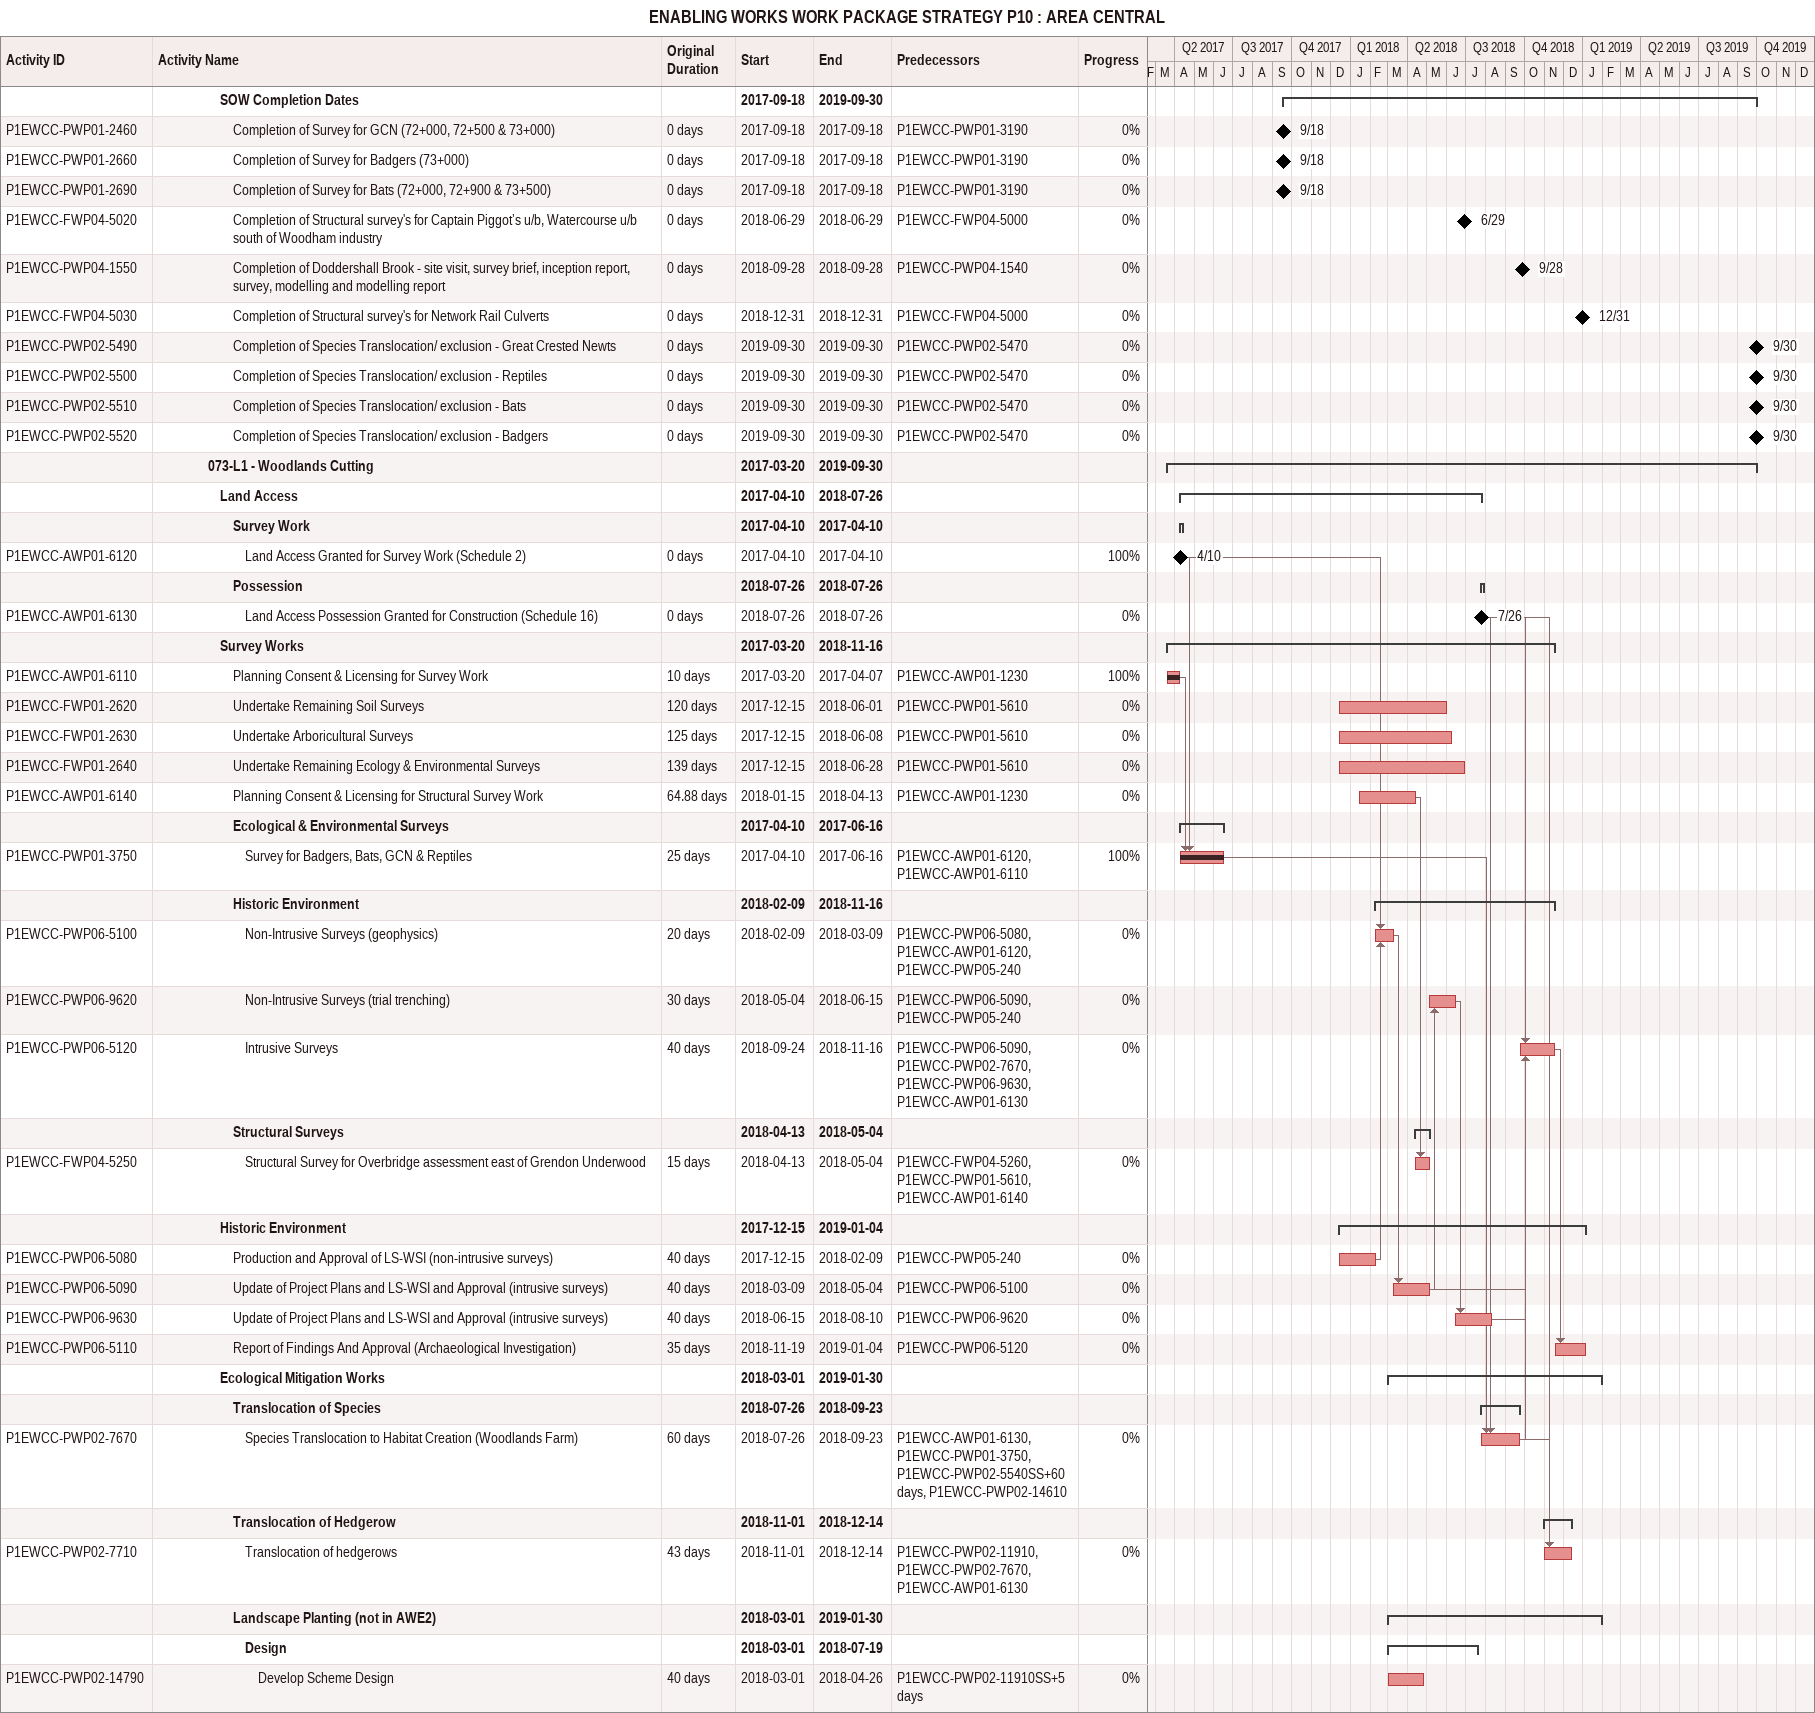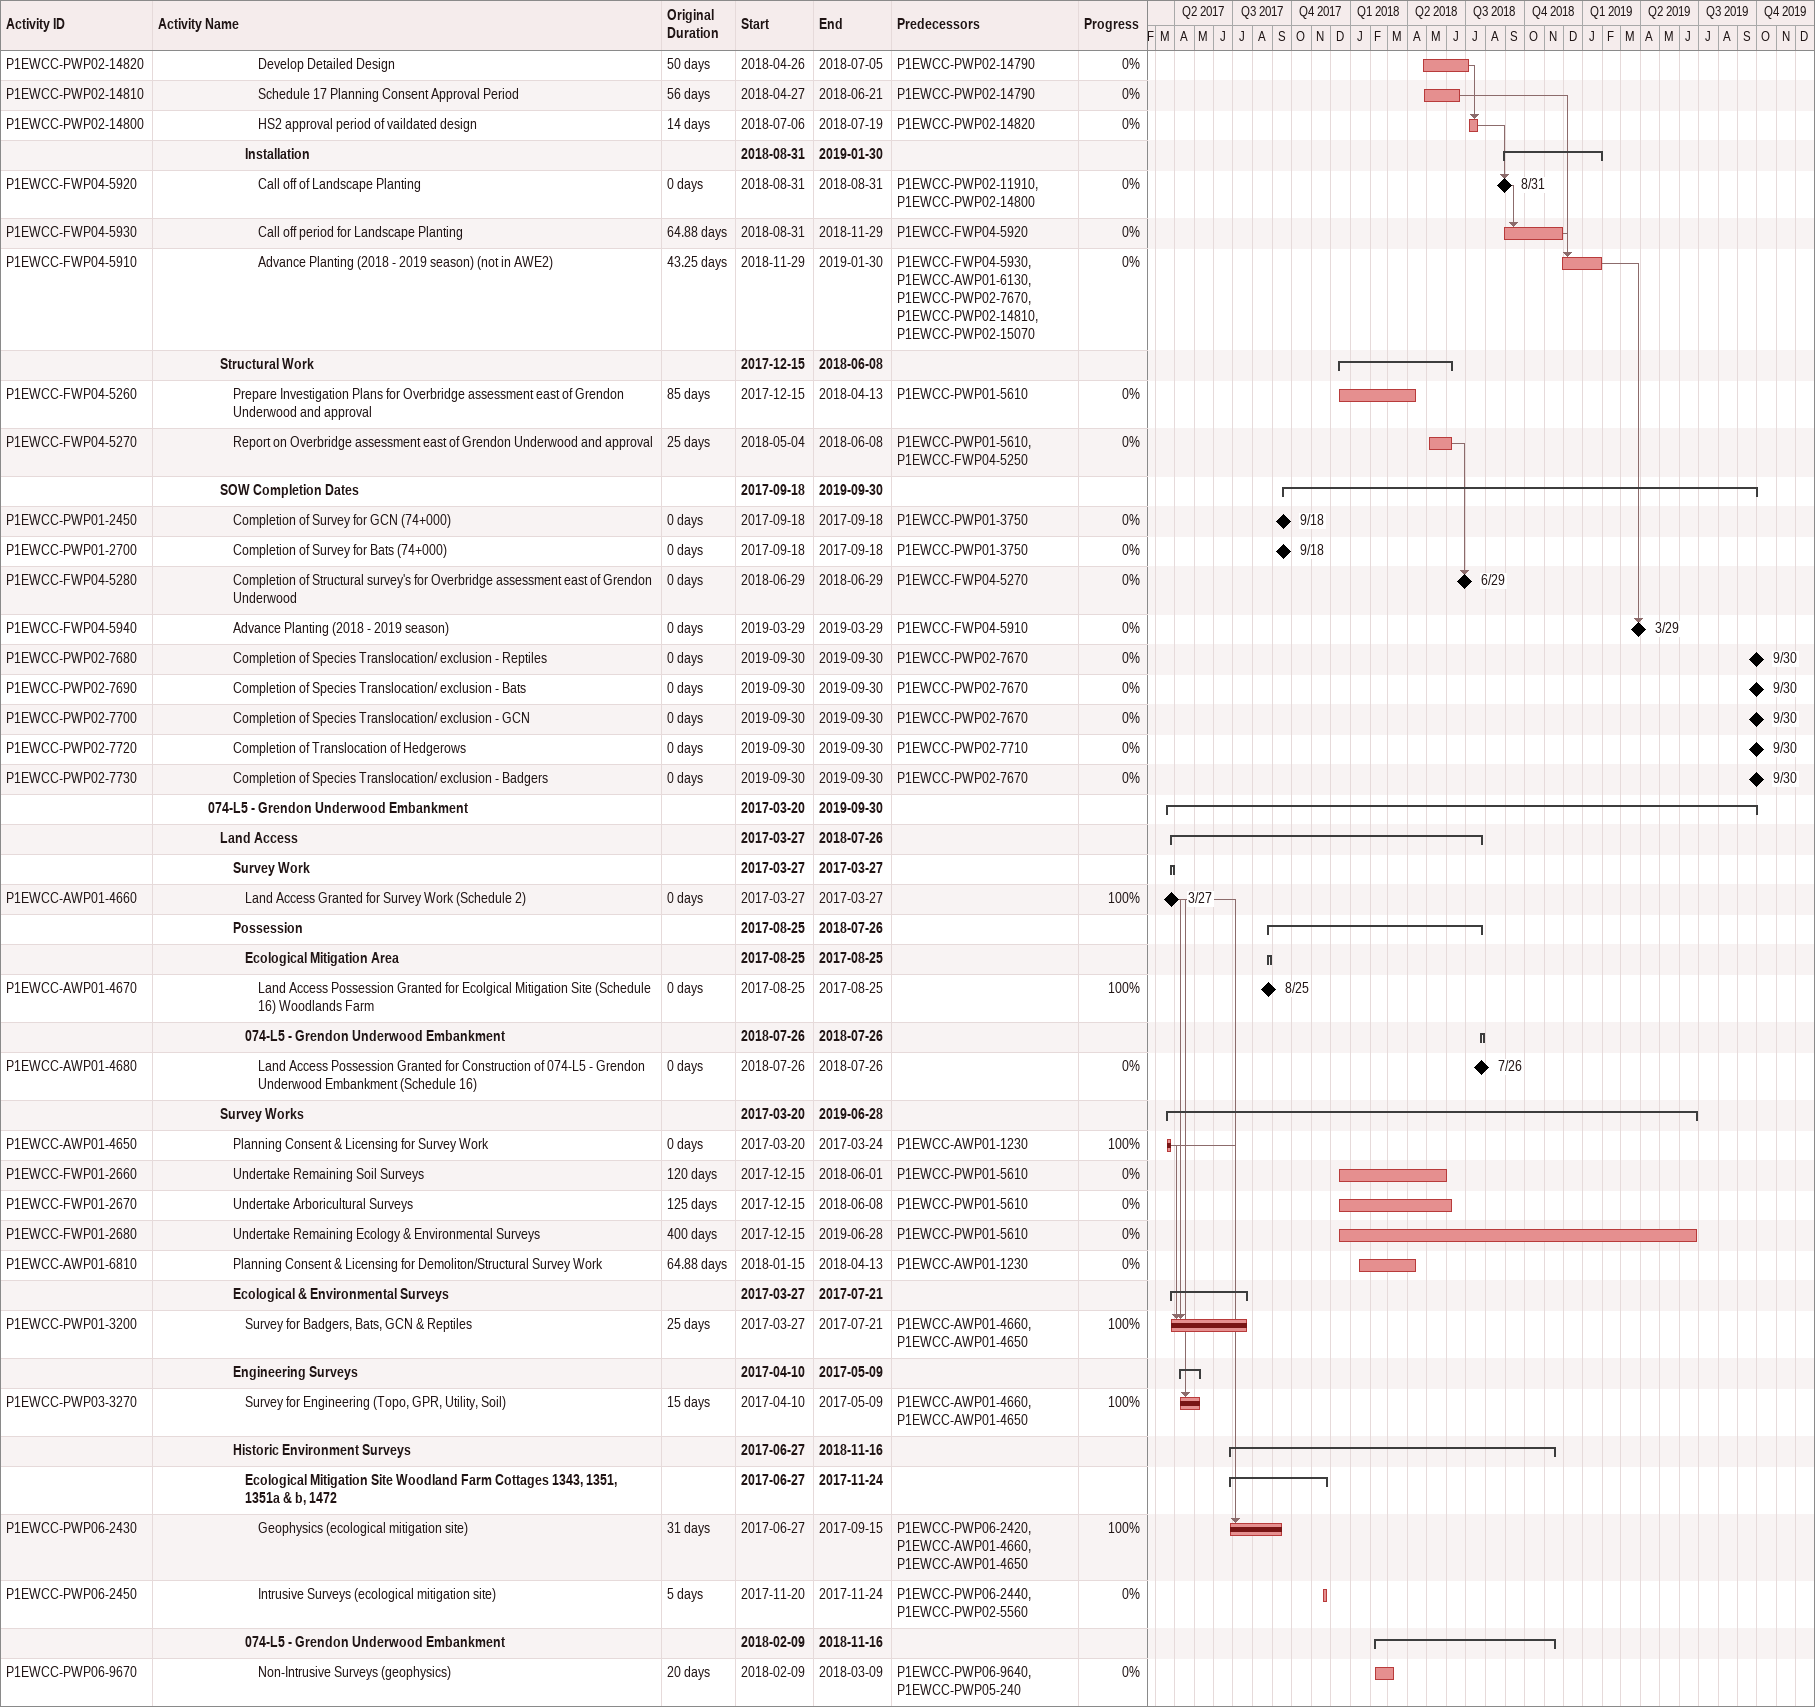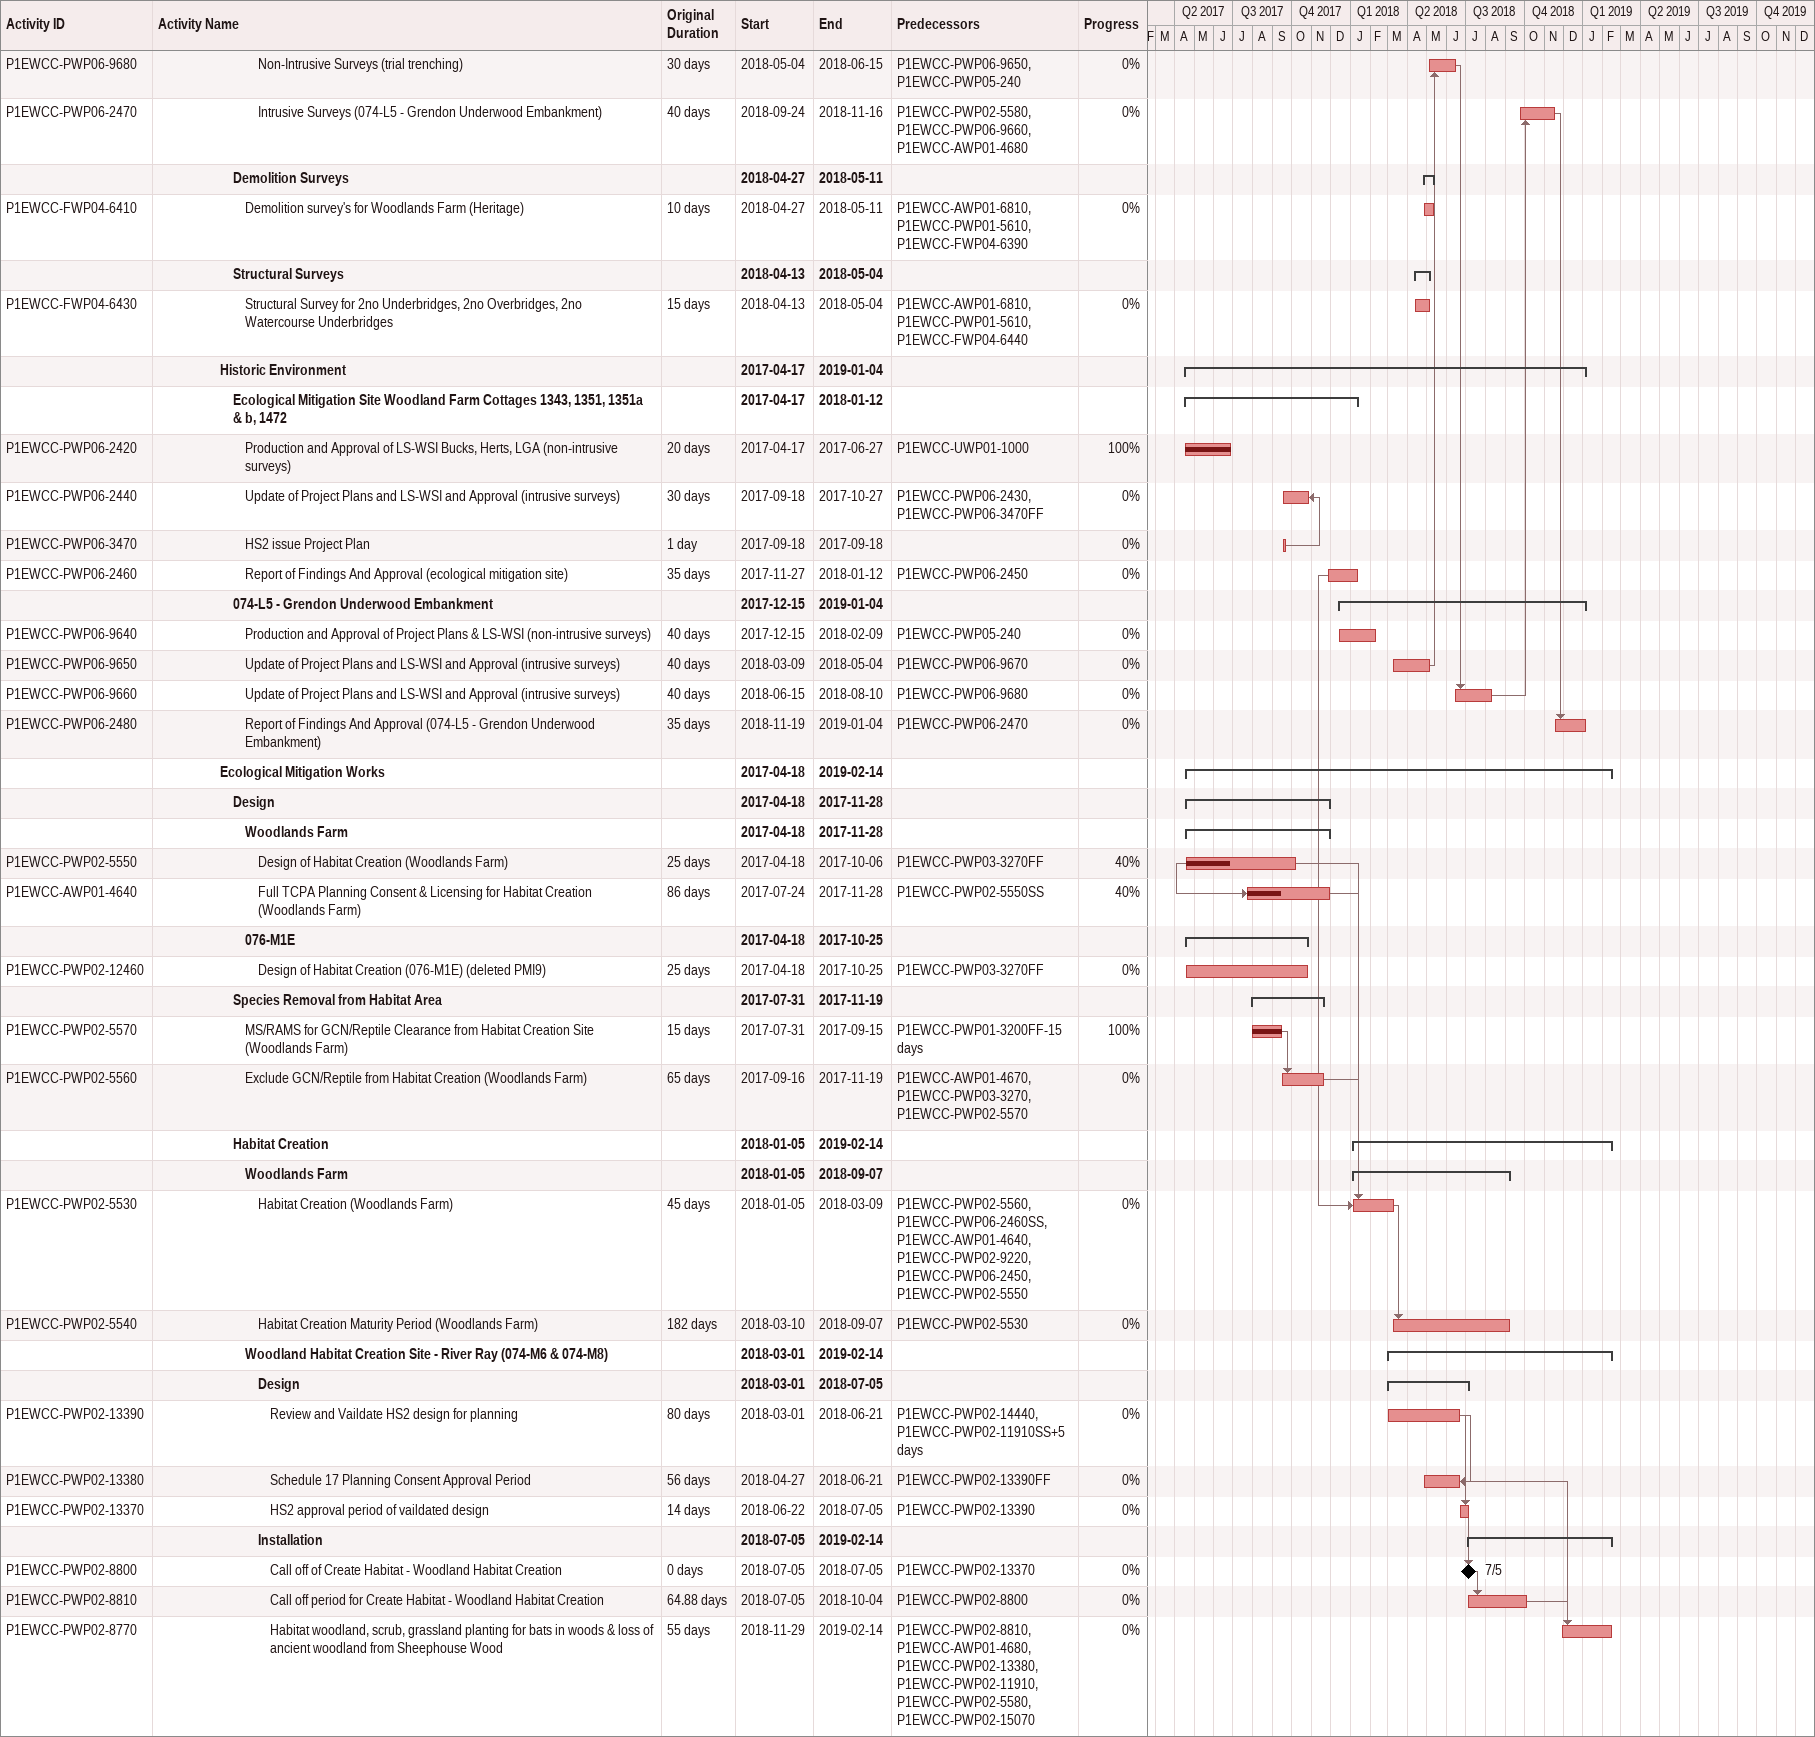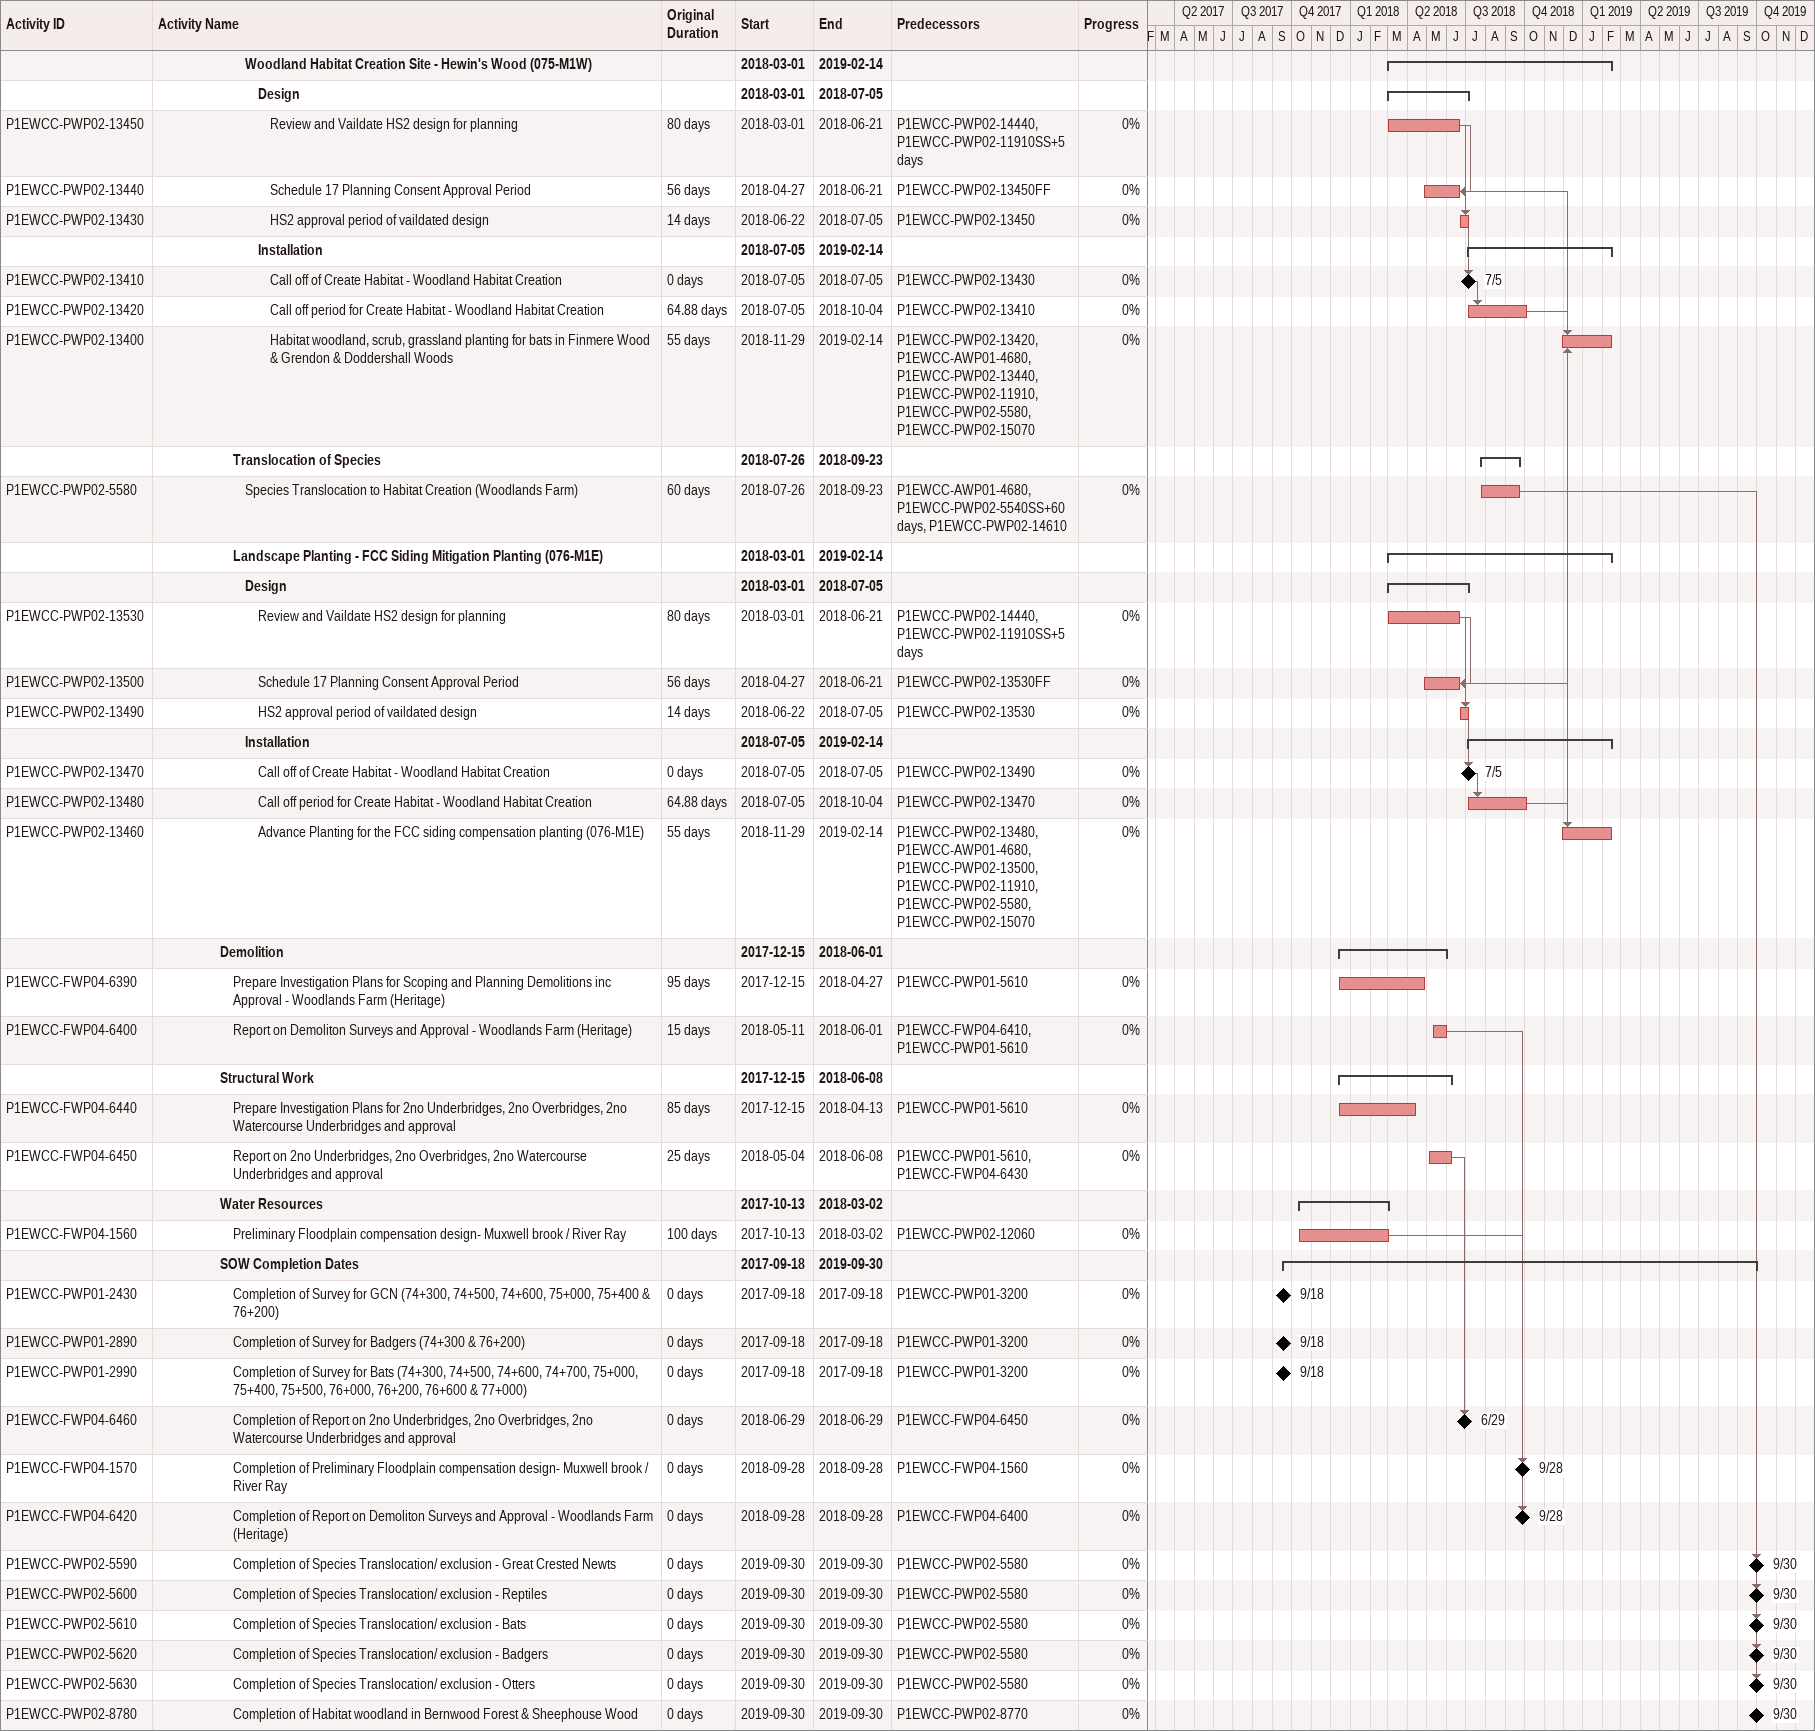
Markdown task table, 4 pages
ENABLING WORKS WORK PACKAGE STRATEGY P10 : AREA CENTRAL

| ID | Level | Task | Original duration | Start | Finish | Predecessors | % complete |
|---|---|---|---|---|---|---|---|
|  | 6 | **SOW Completion Dates** |  | 2017-09-18 | 2019-09-30 |  |  |
| P1EWCC-PWP01-2460 | 7 | Completion of Survey for GCN (72+000, 72+500 & 73+000) | 0d | 2017-09-18 | 2017-09-18 | P1EWCC-PWP01-3190 | 0 |
| P1EWCC-PWP01-2660 | 7 | Completion of Survey for Badgers (73+000) | 0d | 2017-09-18 | 2017-09-18 | P1EWCC-PWP01-3190 | 0 |
| P1EWCC-PWP01-2690 | 7 | Completion of Survey for Bats (72+000, 72+900 & 73+500) | 0d | 2017-09-18 | 2017-09-18 | P1EWCC-PWP01-3190 | 0 |
| P1EWCC-FWP04-5020 | 7 | Completion of Structural survey's for Captain Piggot’s u/b, Watercourse u/b south of Woodham industry | 0d | 2018-06-29 | 2018-06-29 | P1EWCC-FWP04-5000 | 0 |
| P1EWCC-PWP04-1550 | 7 | Completion of Doddershall Brook - site visit, survey brief, inception report, survey, modelling and modelling report | 0d | 2018-09-28 | 2018-09-28 | P1EWCC-PWP04-1540 | 0 |
| P1EWCC-FWP04-5030 | 7 | Completion of Structural survey's for Network Rail Culverts | 0d | 2018-12-31 | 2018-12-31 | P1EWCC-FWP04-5000 | 0 |
| P1EWCC-PWP02-5490 | 7 | Completion of Species Translocation/ exclusion - Great Crested Newts | 0d | 2019-09-30 | 2019-09-30 | P1EWCC-PWP02-5470 | 0 |
| P1EWCC-PWP02-5500 | 7 | Completion of Species Translocation/ exclusion - Reptiles | 0d | 2019-09-30 | 2019-09-30 | P1EWCC-PWP02-5470 | 0 |
| P1EWCC-PWP02-5510 | 7 | Completion of Species Translocation/ exclusion - Bats | 0d | 2019-09-30 | 2019-09-30 | P1EWCC-PWP02-5470 | 0 |
| P1EWCC-PWP02-5520 | 7 | Completion of Species Translocation/ exclusion - Badgers | 0d | 2019-09-30 | 2019-09-30 | P1EWCC-PWP02-5470 | 0 |
|  | 5 | **073-L1 - Woodlands Cutting** |  | 2017-03-20 | 2019-09-30 |  |  |
|  | 6 | **Land Access** |  | 2017-04-10 | 2018-07-26 |  |  |
|  | 7 | **Survey Work** |  | 2017-04-10 | 2017-04-10 |  |  |
| P1EWCC-AWP01-6120 | 8 | Land Access Granted for Survey Work (Schedule 2) | 0d | 2017-04-10 | 2017-04-10 |  | 100 |
|  | 7 | **Possession** |  | 2018-07-26 | 2018-07-26 |  |  |
| P1EWCC-AWP01-6130 | 8 | Land Access Possession Granted for Construction (Schedule 16) | 0d | 2018-07-26 | 2018-07-26 |  | 0 |
|  | 6 | **Survey Works** |  | 2017-03-20 | 2018-11-16 |  |  |
| P1EWCC-AWP01-6110 | 7 | Planning Consent & Licensing for Survey Work | 10d | 2017-03-20 | 2017-04-07 | P1EWCC-AWP01-1230 | 100 |
| P1EWCC-FWP01-2620 | 7 | Undertake Remaining Soil Surveys | 120d | 2017-12-15 | 2018-06-01 | P1EWCC-PWP01-5610 | 0 |
| P1EWCC-FWP01-2630 | 7 | Undertake Arboricultural Surveys | 125d | 2017-12-15 | 2018-06-08 | P1EWCC-PWP01-5610 | 0 |
| P1EWCC-FWP01-2640 | 7 | Undertake Remaining Ecology & Environmental Surveys | 139d | 2017-12-15 | 2018-06-28 | P1EWCC-PWP01-5610 | 0 |
| P1EWCC-AWP01-6140 | 7 | Planning Consent & Licensing for Structural Survey Work | 64.88d | 2018-01-15 | 2018-04-13 | P1EWCC-AWP01-1230 | 0 |
|  | 7 | **Ecological & Environmental Surveys** |  | 2017-04-10 | 2017-06-16 |  |  |
| P1EWCC-PWP01-3750 | 8 | Survey for Badgers, Bats, GCN & Reptiles | 25d | 2017-04-10 | 2017-06-16 | P1EWCC-AWP01-6120, P1EWCC-AWP01-6110 | 100 |
|  | 7 | **Historic Environment** |  | 2018-02-09 | 2018-11-16 |  |  |
| P1EWCC-PWP06-5100 | 8 | Non-Intrusive Surveys (geophysics) | 20d | 2018-02-09 | 2018-03-09 | P1EWCC-PWP06-5080, P1EWCC-AWP01-6120, P1EWCC-PWP05-240 | 0 |
| P1EWCC-PWP06-9620 | 8 | Non-Intrusive Surveys (trial trenching) | 30d | 2018-05-04 | 2018-06-15 | P1EWCC-PWP06-5090, P1EWCC-PWP05-240 | 0 |
| P1EWCC-PWP06-5120 | 8 | Intrusive Surveys | 40d | 2018-09-24 | 2018-11-16 | P1EWCC-PWP06-5090, P1EWCC-PWP02-7670, P1EWCC-PWP06-9630, P1EWCC-AWP01-6130 | 0 |
|  | 7 | **Structural Surveys** |  | 2018-04-13 | 2018-05-04 |  |  |
| P1EWCC-FWP04-5250 | 8 | Structural Survey for Overbridge assessment east of Grendon Underwood | 15d | 2018-04-13 | 2018-05-04 | P1EWCC-FWP04-5260, P1EWCC-PWP01-5610, P1EWCC-AWP01-6140 | 0 |
|  | 6 | **Historic Environment** |  | 2017-12-15 | 2019-01-04 |  |  |
| P1EWCC-PWP06-5080 | 7 | Production and Approval of LS-WSI (non-intrusive surveys) | 40d | 2017-12-15 | 2018-02-09 | P1EWCC-PWP05-240 | 0 |
| P1EWCC-PWP06-5090 | 7 | Update of Project Plans and LS-WSI and Approval (intrusive surveys) | 40d | 2018-03-09 | 2018-05-04 | P1EWCC-PWP06-5100 | 0 |
| P1EWCC-PWP06-9630 | 7 | Update of Project Plans and LS-WSI and Approval (intrusive surveys) | 40d | 2018-06-15 | 2018-08-10 | P1EWCC-PWP06-9620 | 0 |
| P1EWCC-PWP06-5110 | 7 | Report of Findings And Approval (Archaeological Investigation) | 35d | 2018-11-19 | 2019-01-04 | P1EWCC-PWP06-5120 | 0 |
|  | 6 | **Ecological Mitigation Works** |  | 2018-03-01 | 2019-01-30 |  |  |
|  | 7 | **Translocation of Species** |  | 2018-07-26 | 2018-09-23 |  |  |
| P1EWCC-PWP02-7670 | 8 | Species Translocation to Habitat Creation (Woodlands Farm) | 60d | 2018-07-26 | 2018-09-23 | P1EWCC-AWP01-6130, P1EWCC-PWP01-3750, P1EWCC-PWP02-5540SS+60d, P1EWCC-PWP02-14610 | 0 |
|  | 7 | **Translocation of Hedgerow** |  | 2018-11-01 | 2018-12-14 |  |  |
| P1EWCC-PWP02-7710 | 8 | Translocation of hedgerows | 43d | 2018-11-01 | 2018-12-14 | P1EWCC-PWP02-11910, P1EWCC-PWP02-7670, P1EWCC-AWP01-6130 | 0 |
|  | 7 | **Landscape Planting (not in AWE2)** |  | 2018-03-01 | 2019-01-30 |  |  |
|  | 8 | **Design** |  | 2018-03-01 | 2018-07-19 |  |  |
| P1EWCC-PWP02-14790 | 9 | Develop Scheme Design | 40d | 2018-03-01 | 2018-04-26 | P1EWCC-PWP02-11910SS+5d | 0 |
| P1EWCC-PWP02-14820 | 9 | Develop Detailed Design | 50d | 2018-04-26 | 2018-07-05 | P1EWCC-PWP02-14790 | 0 |
| P1EWCC-PWP02-14810 | 9 | Schedule 17 Planning Consent Approval Period | 56d | 2018-04-27 | 2018-06-21 | P1EWCC-PWP02-14790 | 0 |
| P1EWCC-PWP02-14800 | 9 | HS2 approval period of vaildated design | 14d | 2018-07-06 | 2018-07-19 | P1EWCC-PWP02-14820 | 0 |
|  | 8 | **Installation** |  | 2018-08-31 | 2019-01-30 |  |  |
| P1EWCC-FWP04-5920 | 9 | Call off of Landscape Planting | 0d | 2018-08-31 | 2018-08-31 | P1EWCC-PWP02-11910, P1EWCC-PWP02-14800 | 0 |
| P1EWCC-FWP04-5930 | 9 | Call off period for Landscape Planting | 64.88d | 2018-08-31 | 2018-11-29 | P1EWCC-FWP04-5920 | 0 |
| P1EWCC-FWP04-5910 | 9 | Advance Planting (2018 - 2019 season) (not in AWE2) | 43.25d | 2018-11-29 | 2019-01-30 | P1EWCC-FWP04-5930, P1EWCC-AWP01-6130, P1EWCC-PWP02-7670, P1EWCC-PWP02-14810, P1EWCC-PWP02-15070 | 0 |
|  | 6 | **Structural Work** |  | 2017-12-15 | 2018-06-08 |  |  |
| P1EWCC-FWP04-5260 | 7 | Prepare Investigation Plans for Overbridge assessment east of Grendon Underwood and approval | 85d | 2017-12-15 | 2018-04-13 | P1EWCC-PWP01-5610 | 0 |
| P1EWCC-FWP04-5270 | 7 | Report on Overbridge assessment east of Grendon Underwood and approval | 25d | 2018-05-04 | 2018-06-08 | P1EWCC-PWP01-5610, P1EWCC-FWP04-5250 | 0 |
|  | 6 | **SOW Completion Dates** |  | 2017-09-18 | 2019-09-30 |  |  |
| P1EWCC-PWP01-2450 | 7 | Completion of Survey for GCN (74+000) | 0d | 2017-09-18 | 2017-09-18 | P1EWCC-PWP01-3750 | 0 |
| P1EWCC-PWP01-2700 | 7 | Completion of Survey for Bats (74+000) | 0d | 2017-09-18 | 2017-09-18 | P1EWCC-PWP01-3750 | 0 |
| P1EWCC-FWP04-5280 | 7 | Completion of Structural survey's for Overbridge assessment east of Grendon Underwood | 0d | 2018-06-29 | 2018-06-29 | P1EWCC-FWP04-5270 | 0 |
| P1EWCC-FWP04-5940 | 7 | Advance Planting (2018 - 2019 season) | 0d | 2019-03-29 | 2019-03-29 | P1EWCC-FWP04-5910 | 0 |
| P1EWCC-PWP02-7680 | 7 | Completion of Species Translocation/ exclusion - Reptiles | 0d | 2019-09-30 | 2019-09-30 | P1EWCC-PWP02-7670 | 0 |
| P1EWCC-PWP02-7690 | 7 | Completion of Species Translocation/ exclusion - Bats | 0d | 2019-09-30 | 2019-09-30 | P1EWCC-PWP02-7670 | 0 |
| P1EWCC-PWP02-7700 | 7 | Completion of Species Translocation/ exclusion - GCN | 0d | 2019-09-30 | 2019-09-30 | P1EWCC-PWP02-7670 | 0 |
| P1EWCC-PWP02-7720 | 7 | Completion of Translocation of Hedgerows | 0d | 2019-09-30 | 2019-09-30 | P1EWCC-PWP02-7710 | 0 |
| P1EWCC-PWP02-7730 | 7 | Completion of Species Translocation/ exclusion - Badgers | 0d | 2019-09-30 | 2019-09-30 | P1EWCC-PWP02-7670 | 0 |
|  | 5 | **074-L5 - Grendon Underwood Embankment** |  | 2017-03-20 | 2019-09-30 |  |  |
|  | 6 | **Land Access** |  | 2017-03-27 | 2018-07-26 |  |  |
|  | 7 | **Survey Work** |  | 2017-03-27 | 2017-03-27 |  |  |
| P1EWCC-AWP01-4660 | 8 | Land Access Granted for Survey Work (Schedule 2) | 0d | 2017-03-27 | 2017-03-27 |  | 100 |
|  | 7 | **Possession** |  | 2017-08-25 | 2018-07-26 |  |  |
|  | 8 | **Ecological Mitigation Area** |  | 2017-08-25 | 2017-08-25 |  |  |
| P1EWCC-AWP01-4670 | 9 | Land Access Possession Granted for Ecolgical Mitigation Site (Schedule 16) Woodlands Farm | 0d | 2017-08-25 | 2017-08-25 |  | 100 |
|  | 8 | **074-L5 - Grendon Underwood Embankment** |  | 2018-07-26 | 2018-07-26 |  |  |
| P1EWCC-AWP01-4680 | 9 | Land Access Possession Granted for Construction of 074-L5 - Grendon Underwood Embankment (Schedule 16) | 0d | 2018-07-26 | 2018-07-26 |  | 0 |
|  | 6 | **Survey Works** |  | 2017-03-20 | 2019-06-28 |  |  |
| P1EWCC-AWP01-4650 | 7 | Planning Consent & Licensing for Survey Work | 0d | 2017-03-20 | 2017-03-24 | P1EWCC-AWP01-1230 | 100 |
| P1EWCC-FWP01-2660 | 7 | Undertake Remaining Soil Surveys | 120d | 2017-12-15 | 2018-06-01 | P1EWCC-PWP01-5610 | 0 |
| P1EWCC-FWP01-2670 | 7 | Undertake Arboricultural Surveys | 125d | 2017-12-15 | 2018-06-08 | P1EWCC-PWP01-5610 | 0 |
| P1EWCC-FWP01-2680 | 7 | Undertake Remaining Ecology & Environmental Surveys | 400d | 2017-12-15 | 2019-06-28 | P1EWCC-PWP01-5610 | 0 |
| P1EWCC-AWP01-6810 | 7 | Planning Consent & Licensing for Demoliton/Structural Survey Work | 64.88d | 2018-01-15 | 2018-04-13 | P1EWCC-AWP01-1230 | 0 |
|  | 7 | **Ecological & Environmental Surveys** |  | 2017-03-27 | 2017-07-21 |  |  |
| P1EWCC-PWP01-3200 | 8 | Survey for Badgers, Bats, GCN & Reptiles | 25d | 2017-03-27 | 2017-07-21 | P1EWCC-AWP01-4660, P1EWCC-AWP01-4650 | 100 |
|  | 7 | **Engineering Surveys** |  | 2017-04-10 | 2017-05-09 |  |  |
| P1EWCC-PWP03-3270 | 8 | Survey for Engineering (Topo, GPR, Utility, Soil) | 15d | 2017-04-10 | 2017-05-09 | P1EWCC-AWP01-4660, P1EWCC-AWP01-4650 | 100 |
|  | 7 | **Historic Environment Surveys** |  | 2017-06-27 | 2018-11-16 |  |  |
|  | 8 | **Ecological Mitigation Site Woodland Farm Cottages 1343, 1351, 1351a & b, 1472** |  | 2017-06-27 | 2017-11-24 |  |  |
| P1EWCC-PWP06-2430 | 9 | Geophysics (ecological mitigation site) | 31d | 2017-06-27 | 2017-09-15 | P1EWCC-PWP06-2420, P1EWCC-AWP01-4660, P1EWCC-AWP01-4650 | 100 |
| P1EWCC-PWP06-2450 | 9 | Intrusive Surveys (ecological mitigation site) | 5d | 2017-11-20 | 2017-11-24 | P1EWCC-PWP06-2440, P1EWCC-PWP02-5560 | 0 |
|  | 8 | **074-L5 - Grendon Underwood Embankment** |  | 2018-02-09 | 2018-11-16 |  |  |
| P1EWCC-PWP06-9670 | 9 | Non-Intrusive Surveys (geophysics) | 20d | 2018-02-09 | 2018-03-09 | P1EWCC-PWP06-9640, P1EWCC-PWP05-240 | 0 |
| P1EWCC-PWP06-9680 | 9 | Non-Intrusive Surveys (trial trenching) | 30d | 2018-05-04 | 2018-06-15 | P1EWCC-PWP06-9650, P1EWCC-PWP05-240 | 0 |
| P1EWCC-PWP06-2470 | 9 | Intrusive Surveys (074-L5 - Grendon Underwood Embankment) | 40d | 2018-09-24 | 2018-11-16 | P1EWCC-PWP02-5580, P1EWCC-PWP06-9660, P1EWCC-AWP01-4680 | 0 |
|  | 7 | **Demolition Surveys** |  | 2018-04-27 | 2018-05-11 |  |  |
| P1EWCC-FWP04-6410 | 8 | Demolition survey's for Woodlands Farm (Heritage) | 10d | 2018-04-27 | 2018-05-11 | P1EWCC-AWP01-6810, P1EWCC-PWP01-5610, P1EWCC-FWP04-6390 | 0 |
|  | 7 | **Structural Surveys** |  | 2018-04-13 | 2018-05-04 |  |  |
| P1EWCC-FWP04-6430 | 8 | Structural Survey for 2no Underbridges, 2no Overbridges, 2no Watercourse Underbridges | 15d | 2018-04-13 | 2018-05-04 | P1EWCC-AWP01-6810, P1EWCC-PWP01-5610, P1EWCC-FWP04-6440 | 0 |
|  | 6 | **Historic Environment** |  | 2017-04-17 | 2019-01-04 |  |  |
|  | 7 | **Ecological Mitigation Site Woodland Farm Cottages 1343, 1351, 1351a & b, 1472** |  | 2017-04-17 | 2018-01-12 |  |  |
| P1EWCC-PWP06-2420 | 8 | Production and Approval of LS-WSI Bucks, Herts, LGA (non-intrusive surveys) | 20d | 2017-04-17 | 2017-06-27 | P1EWCC-UWP01-1000 | 100 |
| P1EWCC-PWP06-2440 | 8 | Update of Project Plans and LS-WSI and Approval (intrusive surveys) | 30d | 2017-09-18 | 2017-10-27 | P1EWCC-PWP06-2430, P1EWCC-PWP06-3470FF | 0 |
| P1EWCC-PWP06-3470 | 8 | HS2 issue Project Plan | 1d | 2017-09-18 | 2017-09-18 |  | 0 |
| P1EWCC-PWP06-2460 | 8 | Report of Findings And Approval (ecological mitigation site) | 35d | 2017-11-27 | 2018-01-12 | P1EWCC-PWP06-2450 | 0 |
|  | 7 | **074-L5 - Grendon Underwood Embankment** |  | 2017-12-15 | 2019-01-04 |  |  |
| P1EWCC-PWP06-9640 | 8 | Production and Approval of Project Plans & LS-WSI (non-intrusive surveys) | 40d | 2017-12-15 | 2018-02-09 | P1EWCC-PWP05-240 | 0 |
| P1EWCC-PWP06-9650 | 8 | Update of Project Plans and LS-WSI and Approval (intrusive surveys) | 40d | 2018-03-09 | 2018-05-04 | P1EWCC-PWP06-9670 | 0 |
| P1EWCC-PWP06-9660 | 8 | Update of Project Plans and LS-WSI and Approval (intrusive surveys) | 40d | 2018-06-15 | 2018-08-10 | P1EWCC-PWP06-9680 | 0 |
| P1EWCC-PWP06-2480 | 8 | Report of Findings And Approval (074-L5 - Grendon Underwood Embankment) | 35d | 2018-11-19 | 2019-01-04 | P1EWCC-PWP06-2470 | 0 |
|  | 6 | **Ecological Mitigation Works** |  | 2017-04-18 | 2019-02-14 |  |  |
|  | 7 | **Design** |  | 2017-04-18 | 2017-11-28 |  |  |
|  | 8 | **Woodlands Farm** |  | 2017-04-18 | 2017-11-28 |  |  |
| P1EWCC-PWP02-5550 | 9 | Design of Habitat Creation (Woodlands Farm) | 25d | 2017-04-18 | 2017-10-06 | P1EWCC-PWP03-3270FF | 40 |
| P1EWCC-AWP01-4640 | 9 | Full TCPA Planning Consent & Licensing for Habitat Creation (Woodlands Farm) | 86d | 2017-07-24 | 2017-11-28 | P1EWCC-PWP02-5550SS | 40 |
|  | 8 | **076-M1E** |  | 2017-04-18 | 2017-10-25 |  |  |
| P1EWCC-PWP02-12460 | 9 | Design of Habitat Creation (076-M1E) (deleted PMI9) | 25d | 2017-04-18 | 2017-10-25 | P1EWCC-PWP03-3270FF | 0 |
|  | 7 | **Species Removal from Habitat Area** |  | 2017-07-31 | 2017-11-19 |  |  |
| P1EWCC-PWP02-5570 | 8 | MS/RAMS for GCN/Reptile Clearance from Habitat Creation Site (Woodlands Farm) | 15d | 2017-07-31 | 2017-09-15 | P1EWCC-PWP01-3200FF-15d | 100 |
| P1EWCC-PWP02-5560 | 8 | Exclude GCN/Reptile from Habitat Creation (Woodlands Farm) | 65d | 2017-09-16 | 2017-11-19 | P1EWCC-AWP01-4670, P1EWCC-PWP03-3270, P1EWCC-PWP02-5570 | 0 |
|  | 7 | **Habitat Creation** |  | 2018-01-05 | 2019-02-14 |  |  |
|  | 8 | **Woodlands Farm** |  | 2018-01-05 | 2018-09-07 |  |  |
| P1EWCC-PWP02-5530 | 9 | Habitat Creation (Woodlands Farm) | 45d | 2018-01-05 | 2018-03-09 | P1EWCC-PWP02-5560, P1EWCC-PWP06-2460SS, P1EWCC-AWP01-4640, P1EWCC-PWP02-9220, P1EWCC-PWP06-2450, P1EWCC-PWP02-5550 | 0 |
| P1EWCC-PWP02-5540 | 9 | Habitat Creation Maturity Period (Woodlands Farm) | 182d | 2018-03-10 | 2018-09-07 | P1EWCC-PWP02-5530 | 0 |
|  | 8 | **Woodland Habitat Creation Site - River Ray (074-M6 & 074-M8)** |  | 2018-03-01 | 2019-02-14 |  |  |
|  | 9 | **Design** |  | 2018-03-01 | 2018-07-05 |  |  |
| P1EWCC-PWP02-13390 | 10 | Review and Vaildate HS2 design for planning | 80d | 2018-03-01 | 2018-06-21 | P1EWCC-PWP02-14440, P1EWCC-PWP02-11910SS+5d | 0 |
| P1EWCC-PWP02-13380 | 10 | Schedule 17 Planning Consent Approval Period | 56d | 2018-04-27 | 2018-06-21 | P1EWCC-PWP02-13390FF | 0 |
| P1EWCC-PWP02-13370 | 10 | HS2 approval period of vaildated design | 14d | 2018-06-22 | 2018-07-05 | P1EWCC-PWP02-13390 | 0 |
|  | 9 | **Installation** |  | 2018-07-05 | 2019-02-14 |  |  |
| P1EWCC-PWP02-8800 | 10 | Call off of Create Habitat - Woodland Habitat Creation | 0d | 2018-07-05 | 2018-07-05 | P1EWCC-PWP02-13370 | 0 |
| P1EWCC-PWP02-8810 | 10 | Call off period for Create Habitat - Woodland Habitat Creation | 64.88d | 2018-07-05 | 2018-10-04 | P1EWCC-PWP02-8800 | 0 |
| P1EWCC-PWP02-8770 | 10 | Habitat woodland, scrub, grassland planting for bats in woods & loss of ancient woodland from Sheephouse Wood | 55d | 2018-11-29 | 2019-02-14 | P1EWCC-PWP02-8810, P1EWCC-AWP01-4680, P1EWCC-PWP02-13380, P1EWCC-PWP02-11910, P1EWCC-PWP02-5580, P1EWCC-PWP02-15070 | 0 |
|  | 8 | **Woodland Habitat Creation Site - Hewin's Wood (075-M1W)** |  | 2018-03-01 | 2019-02-14 |  |  |
|  | 9 | **Design** |  | 2018-03-01 | 2018-07-05 |  |  |
| P1EWCC-PWP02-13450 | 10 | Review and Vaildate HS2 design for planning | 80d | 2018-03-01 | 2018-06-21 | P1EWCC-PWP02-14440, P1EWCC-PWP02-11910SS+5d | 0 |
| P1EWCC-PWP02-13440 | 10 | Schedule 17 Planning Consent Approval Period | 56d | 2018-04-27 | 2018-06-21 | P1EWCC-PWP02-13450FF | 0 |
| P1EWCC-PWP02-13430 | 10 | HS2 approval period of vaildated design | 14d | 2018-06-22 | 2018-07-05 | P1EWCC-PWP02-13450 | 0 |
|  | 9 | **Installation** |  | 2018-07-05 | 2019-02-14 |  |  |
| P1EWCC-PWP02-13410 | 10 | Call off of Create Habitat - Woodland Habitat Creation | 0d | 2018-07-05 | 2018-07-05 | P1EWCC-PWP02-13430 | 0 |
| P1EWCC-PWP02-13420 | 10 | Call off period for Create Habitat - Woodland Habitat Creation | 64.88d | 2018-07-05 | 2018-10-04 | P1EWCC-PWP02-13410 | 0 |
| P1EWCC-PWP02-13400 | 10 | Habitat woodland, scrub, grassland planting for bats in Finmere Wood & Grendon & Doddershall Woods | 55d | 2018-11-29 | 2019-02-14 | P1EWCC-PWP02-13420, P1EWCC-AWP01-4680, P1EWCC-PWP02-13440, P1EWCC-PWP02-11910, P1EWCC-PWP02-5580, P1EWCC-PWP02-15070 | 0 |
|  | 7 | **Translocation of Species** |  | 2018-07-26 | 2018-09-23 |  |  |
| P1EWCC-PWP02-5580 | 8 | Species Translocation to Habitat Creation (Woodlands Farm) | 60d | 2018-07-26 | 2018-09-23 | P1EWCC-AWP01-4680, P1EWCC-PWP02-5540SS+60d, P1EWCC-PWP02-14610 | 0 |
|  | 7 | **Landscape Planting - FCC Siding Mitigation Planting (076-M1E)** |  | 2018-03-01 | 2019-02-14 |  |  |
|  | 8 | **Design** |  | 2018-03-01 | 2018-07-05 |  |  |
| P1EWCC-PWP02-13530 | 9 | Review and Vaildate HS2 design for planning | 80d | 2018-03-01 | 2018-06-21 | P1EWCC-PWP02-14440, P1EWCC-PWP02-11910SS+5d | 0 |
| P1EWCC-PWP02-13500 | 9 | Schedule 17 Planning Consent Approval Period | 56d | 2018-04-27 | 2018-06-21 | P1EWCC-PWP02-13530FF | 0 |
| P1EWCC-PWP02-13490 | 9 | HS2 approval period of vaildated design | 14d | 2018-06-22 | 2018-07-05 | P1EWCC-PWP02-13530 | 0 |
|  | 8 | **Installation** |  | 2018-07-05 | 2019-02-14 |  |  |
| P1EWCC-PWP02-13470 | 9 | Call off of Create Habitat - Woodland Habitat Creation | 0d | 2018-07-05 | 2018-07-05 | P1EWCC-PWP02-13490 | 0 |
| P1EWCC-PWP02-13480 | 9 | Call off period for Create Habitat - Woodland Habitat Creation | 64.88d | 2018-07-05 | 2018-10-04 | P1EWCC-PWP02-13470 | 0 |
| P1EWCC-PWP02-13460 | 9 | Advance Planting for the FCC siding compensation planting (076-M1E) | 55d | 2018-11-29 | 2019-02-14 | P1EWCC-PWP02-13480, P1EWCC-AWP01-4680, P1EWCC-PWP02-13500, P1EWCC-PWP02-11910, P1EWCC-PWP02-5580, P1EWCC-PWP02-15070 | 0 |
|  | 6 | **Demolition** |  | 2017-12-15 | 2018-06-01 |  |  |
| P1EWCC-FWP04-6390 | 7 | Prepare Investigation Plans for Scoping and Planning Demolitions inc Approval - Woodlands Farm (Heritage) | 95d | 2017-12-15 | 2018-04-27 | P1EWCC-PWP01-5610 | 0 |
| P1EWCC-FWP04-6400 | 7 | Report on Demoliton Surveys and Approval - Woodlands Farm (Heritage) | 15d | 2018-05-11 | 2018-06-01 | P1EWCC-FWP04-6410, P1EWCC-PWP01-5610 | 0 |
|  | 6 | **Structural Work** |  | 2017-12-15 | 2018-06-08 |  |  |
| P1EWCC-FWP04-6440 | 7 | Prepare Investigation Plans for 2no Underbridges, 2no Overbridges, 2no Watercourse Underbridges and approval | 85d | 2017-12-15 | 2018-04-13 | P1EWCC-PWP01-5610 | 0 |
| P1EWCC-FWP04-6450 | 7 | Report on 2no Underbridges, 2no Overbridges, 2no Watercourse Underbridges and approval | 25d | 2018-05-04 | 2018-06-08 | P1EWCC-PWP01-5610, P1EWCC-FWP04-6430 | 0 |
|  | 6 | **Water Resources** |  | 2017-10-13 | 2018-03-02 |  |  |
| P1EWCC-FWP04-1560 | 7 | Preliminary Floodplain compensation design- Muxwell brook / River Ray | 100d | 2017-10-13 | 2018-03-02 | P1EWCC-PWP02-12060 | 0 |
|  | 6 | **SOW Completion Dates** |  | 2017-09-18 | 2019-09-30 |  |  |
| P1EWCC-PWP01-2430 | 7 | Completion of Survey for GCN (74+300, 74+500, 74+600, 75+000, 75+400 & 76+200) | 0d | 2017-09-18 | 2017-09-18 | P1EWCC-PWP01-3200 | 0 |
| P1EWCC-PWP01-2890 | 7 | Completion of Survey for Badgers (74+300 & 76+200) | 0d | 2017-09-18 | 2017-09-18 | P1EWCC-PWP01-3200 | 0 |
| P1EWCC-PWP01-2990 | 7 | Completion of Survey for Bats (74+300, 74+500, 74+600, 74+700, 75+000, 75+400, 75+500, 76+000, 76+200, 76+600 & 77+000) | 0d | 2017-09-18 | 2017-09-18 | P1EWCC-PWP01-3200 | 0 |
| P1EWCC-FWP04-6460 | 7 | Completion of Report on 2no Underbridges, 2no Overbridges, 2no Watercourse Underbridges and approval | 0d | 2018-06-29 | 2018-06-29 | P1EWCC-FWP04-6450 | 0 |
| P1EWCC-FWP04-1570 | 7 | Completion of Preliminary Floodplain compensation design- Muxwell brook / River Ray | 0d | 2018-09-28 | 2018-09-28 | P1EWCC-FWP04-1560 | 0 |
| P1EWCC-FWP04-6420 | 7 | Completion of Report on Demoliton Surveys and Approval - Woodlands Farm (Heritage) | 0d | 2018-09-28 | 2018-09-28 | P1EWCC-FWP04-6400 | 0 |
| P1EWCC-PWP02-5590 | 7 | Completion of Species Translocation/ exclusion - Great Crested Newts | 0d | 2019-09-30 | 2019-09-30 | P1EWCC-PWP02-5580 | 0 |
| P1EWCC-PWP02-5600 | 7 | Completion of Species Translocation/ exclusion - Reptiles | 0d | 2019-09-30 | 2019-09-30 | P1EWCC-PWP02-5580 | 0 |
| P1EWCC-PWP02-5610 | 7 | Completion of Species Translocation/ exclusion - Bats | 0d | 2019-09-30 | 2019-09-30 | P1EWCC-PWP02-5580 | 0 |
| P1EWCC-PWP02-5620 | 7 | Completion of Species Translocation/ exclusion - Badgers | 0d | 2019-09-30 | 2019-09-30 | P1EWCC-PWP02-5580 | 0 |
| P1EWCC-PWP02-5630 | 7 | Completion of Species Translocation/ exclusion - Otters | 0d | 2019-09-30 | 2019-09-30 | P1EWCC-PWP02-5580 | 0 |
| P1EWCC-PWP02-8780 | 7 | Completion of Habitat woodland in Bernwood Forest & Sheephouse Wood | 0d | 2019-09-30 | 2019-09-30 | P1EWCC-PWP02-8770 | 0 |
